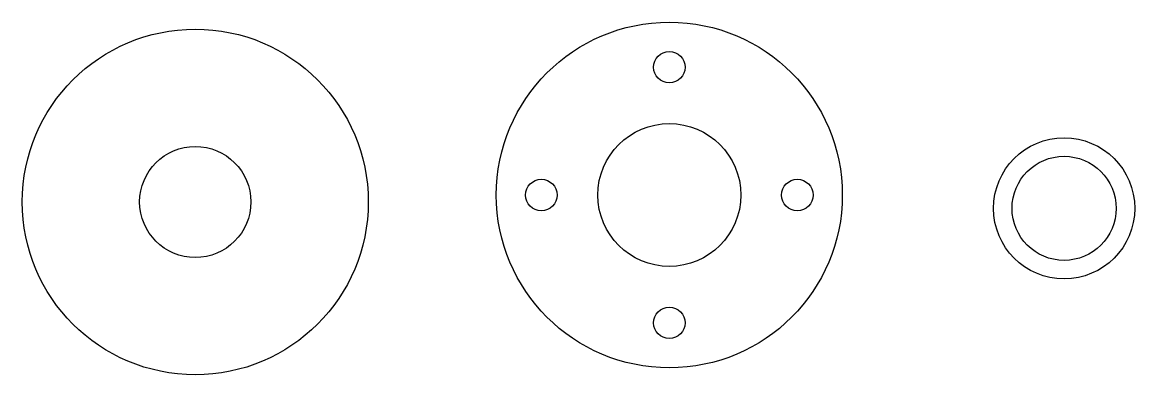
# Model space of a CAD drawing. Extents: x 2627 to 3257, y 1243 to 1443.
import ezdxf

# ---------------------------------------------------------------- set-up
doc = ezdxf.new("R2010")
doc.units = 0
doc.header["$MEASUREMENT"] = 0
doc.layers.get('0').update_dxf_attribs({"linetype": 'CONTINUOUS'})

msp = doc.modelspace()

# ---------------------------------------------------------------- linework, layer by layer
for centre, radius in [((2725.07, 1340.61), 98), ((2993.61, 1344.55), 98), ((2993.61, 1417.05), 8.9), ((2993.61, 1344.55), 40.5), ((3217.25, 1337), 40), ((2725.07, 1340.61), 31.5), ((3217.25, 1337), 29.5), ((2921.11, 1344.55), 8.9), ((3066.11, 1344.55), 8.9), ((2993.61, 1272.05), 8.9)]:
    msp.add_circle(centre, radius)

doc.saveas('drawing.dxf')
